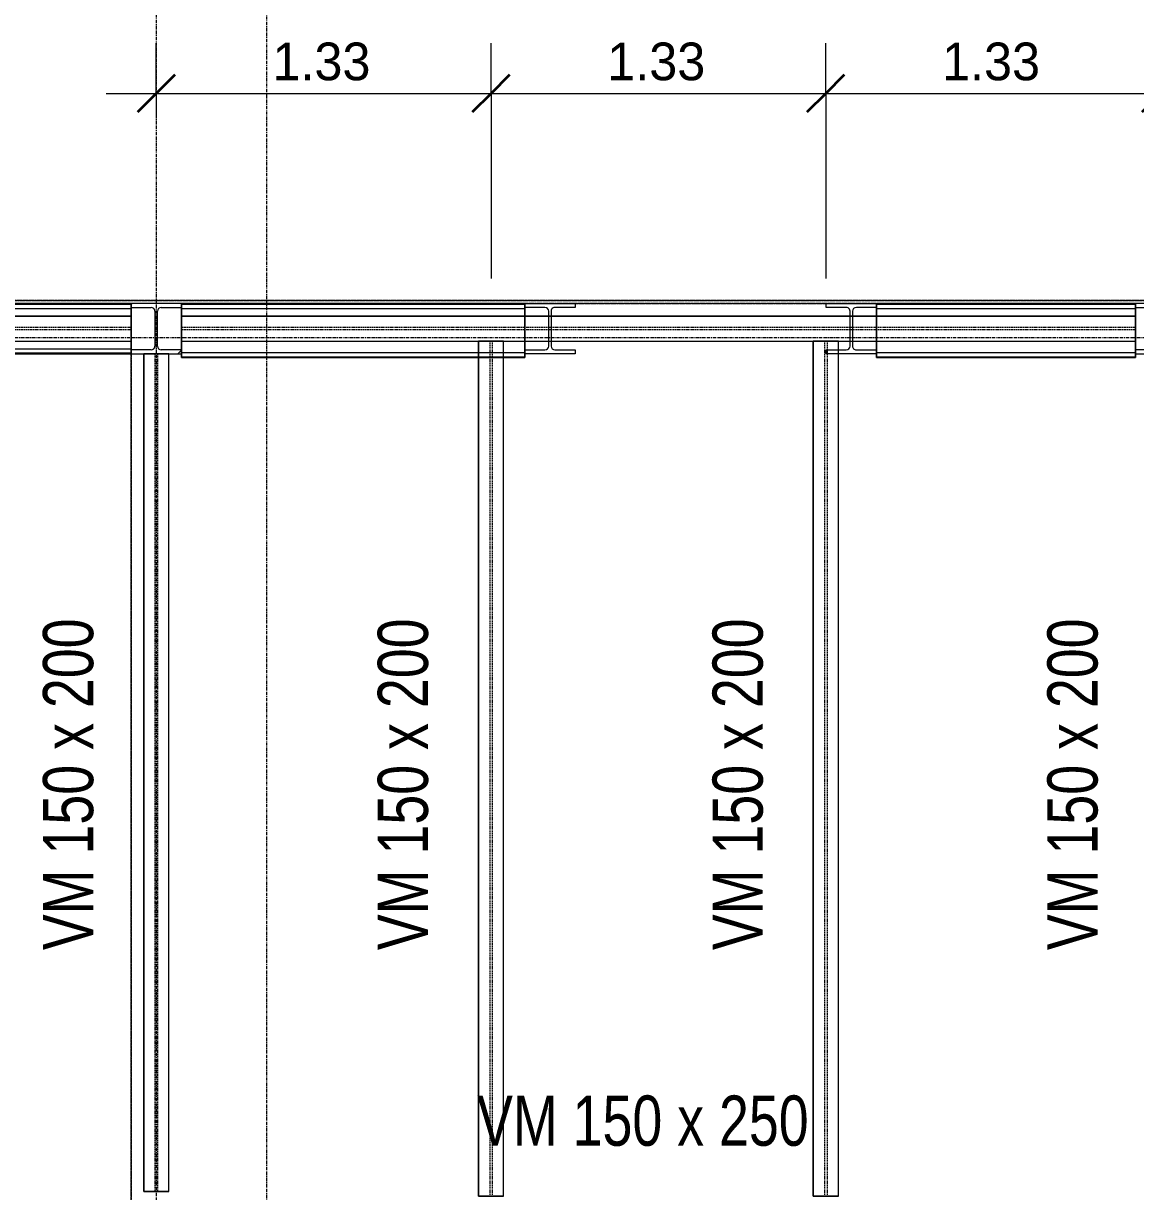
# Model space of a CAD drawing. Header units: centimetres. Extents: x -14155 to 6577, y -1225 to 8033.
# Drawn here: x 4342.3 to 4785.2, y 6460.4 to 6925.4 of the extents above; entities that cross this region are included whole.
import ezdxf

# ---------------------------------------------------------------- set-up
doc = ezdxf.new("R2010")
doc.units = ezdxf.units.CM
for name, pattern in [('_Overhead', [0.47625, 0.3175, -0.15875]), ('Grid Line', [2.2225, 1.27, -0.3175, 0.3175, -0.3175]), ('Hidden', [0.714375, 0.47625, -0.238125])]:
    doc.linetypes.add(name, pattern=pattern)
for name, color, linetype, lineweight in [('A-ANNO-DIMS', 7, 'Continuous', 9), ('A-ANNO-DIMS-100', 7, 'Continuous', 9), ('A-FLOR', 7, 'Continuous', 9), ('S-BEAM', 7, 'Continuous', 9), ('S-BEAM-IDEN', 7, 'Continuous', 18), ('S-COLS', 7, 'Continuous', 9), ('S-GRID', 7, 'Continuous', 9)]:
    doc.layers.add(name, color=color, linetype=linetype, lineweight=lineweight)
doc.styles.add('Century Gothic_2', font='GOTHIC.TTF', dxfattribs={"width": 0.8, "height": 20})
doc.styles.add('Century Gothic_3', font='GOTHIC.TTF', dxfattribs={"height": 15})
doc.dimstyles.new('FCA_N_Cotas_E100_3', dxfattribs={"dimscale": 30.48, "dimtxt": 15.662524, "dimasz": 0.492126, "dimexe": 0.656168, "dimexo": 0.656168, "dimgap": 0.032808, "dimtad": 1, "dimlfac": 0.01, "dimrnd": 0.01, "dimzin": 0, "dimdsep": 46, "dimtxsty": 'Century Gothic_3', "dimblk1": 'OBLIQUE', "dimblk2": 'OBLIQUE', "dimsah": 1, "dimcen": 0.09, "dimdle": 0.656168, "dimadec": 3, "dimazin": 2, "dimtfac": 1, "dimtdec": 4, "dimtix": 1, "dimtmove": 0, "dimatfit": 3, "dimfxl": 1, "dimtvp": 1, "dimtolj": 1, "dimtzin": 0, "dimarcsym": 2})

# ---------------------------------------------------------------- blocks, each defined once
blk = doc.blocks.new('UC-Perfil universal-Pilar - 200 x 200-V66-N01 - Planta - Detalle planta 01')
at = {"layer": 'S-COLS'}
h = blk.add_hatch(dxfattribs=at)
h.set_pattern_fill('FP_33', color=256, style=0, pattern_type=2)
h.set_pattern_definition([(45, (9815.3, -6803.936), (-25.14472, 25.14472), []), (45, (9815.3, -6765.836), (-25.14472, 25.14472), [])])
h.paths.add_polyline_path([(-10, -10), (10, -10), (10, -8.46), (2.01, -8.46), (0.94, -8.01), (0.49, -6.94), (0.49, 6.94), (0.94, 8.01), (2.01, 8.46), (10, 8.46), (10, 10), (-10, 10), (-10, 8.46), (-2.02, 8.46), (-0.94, 8.01), (-0.5, 6.94), (-0.5, -6.94), (-0.94, -8.01), (-2.02, -8.46), (-10, -8.46)])
at = {"layer": 'S-COLS', "lineweight": 18}
for p, q in [((10, 10), (-10, 10)), ((-10, 10), (-10, 8.46)), ((10, 8.46), (10, 10)), ((-10, 8.46), (-2.02, 8.46)), ((-0.5, 6.94), (-0.5, -6.94)), ((0.49, -6.94), (0.49, 6.94)), ((2.01, 8.46), (10, 8.46)), ((-2.02, -8.46), (-10, -8.46)), ((-10, -8.46), (-10, -10)), ((10, -8.46), (2.01, -8.46)), ((10, -10), (10, -8.46)), ((-10, -10), (10, -10))]:
    blk.add_line(p, q, dxfattribs=at)
for centre, start, end in [((-2.02, 6.94), 0, 90), ((2.01, 6.94), 90, 180), ((-2.02, -6.94), 270, 0), ((2.01, -6.94), 180, 270)]:
    blk.add_arc(centre, 1.52, start, end, dxfattribs=at)
blk = doc.blocks.new('UC-Perfil universal-Pilar - 200 x 200-V67-N01 - Planta - Detalle planta 01')
at = {"layer": 'S-COLS'}
h = blk.add_hatch(dxfattribs=at)
h.set_pattern_fill('FP_34', color=256, style=0, pattern_type=2)
h.set_pattern_definition([(45, (9415.334, -6803.936), (-25.14472, 25.14472), []), (45, (9415.334, -6765.836), (-25.14472, 25.14472), [])])
h.paths.add_polyline_path([(-10, -10), (10, -10), (10, -8.46), (2.01, -8.46), (0.94, -8.01), (0.49, -6.94), (0.49, 6.94), (0.94, 8.01), (2.01, 8.46), (10, 8.46), (10, 10), (-10, 10), (-10, 8.46), (-2.02, 8.46), (-0.94, 8.01), (-0.5, 6.94), (-0.5, -6.94), (-0.94, -8.01), (-2.02, -8.46), (-10, -8.46)])
at = {"layer": 'S-COLS', "lineweight": 18}
for p, q in [((10, 10), (-10, 10)), ((-10, 10), (-10, 8.46)), ((10, 8.46), (10, 10)), ((-10, 8.46), (-2.02, 8.46)), ((-0.5, 6.94), (-0.5, -6.94)), ((0.49, -6.94), (0.49, 6.94)), ((2.01, 8.46), (10, 8.46)), ((-2.02, -8.46), (-10, -8.46)), ((-10, -8.46), (-10, -10)), ((10, -8.46), (2.01, -8.46)), ((10, -10), (10, -8.46)), ((-10, -10), (10, -10))]:
    blk.add_line(p, q, dxfattribs=at)
for centre, start, end in [((-2.02, 6.94), 0, 90), ((2.01, 6.94), 90, 180), ((-2.02, -6.94), 270, 0), ((2.01, -6.94), 180, 270)]:
    blk.add_arc(centre, 1.52, start, end, dxfattribs=at)
blk = doc.blocks.new('M_W Shapes - 150 x 200-V74-N01 - Planta - Detalle planta 01')
at = {"layer": 'S-BEAM', "color": 253, "true_color": 0xaaaaaa}
for p, q in [((253.47, 5), (-253.47, 5)), ((-253.47, 5), (253.47, 5)), ((-253.47, 5), (253.47, 5)), ((-253.47, 5), (253.47, 5)), ((253.47, 5), (253.47, 2.48)), ((253.47, 2.48), (253.47, 5)), ((253.47, 5), (253.47, -5)), ((253.47, 0.57), (253.47, 5)), ((253.47, 2.48), (253.47, 1.97)), ((253.47, 2.48), (253.47, 1.97)), ((253.47, 1.97), (253.47, 0.57)), ((253.47, 1.97), (253.47, 1.49)), ((253.47, 1.49), (253.47, 1.08)), ((253.47, 1.08), (253.47, 0.57)), ((253.47, 0.57), (253.47, 0.5)), ((253.47, 0.57), (253.47, 0.5)), ((253.47, -0.5), (253.47, 0.5)), ((253.47, -0.5), (253.47, -0.57)), ((253.47, -0.5), (253.47, -0.57)), ((253.47, -0.57), (253.47, -2.48)), ((253.47, -0.57), (253.47, -1.08)), ((253.47, -5), (253.47, -0.57)), ((253.47, -1.08), (253.47, -2.48)), ((253.47, -5), (253.47, -2.48)), ((253.47, -2.48), (253.47, -5)), ((-253.47, -5), (253.47, -5)), ((-253.47, -5), (253.47, -5)), ((-253.47, -5), (253.47, -5)), ((-253.47, -5), (253.47, -5))]:
    blk.add_line(p, q, dxfattribs=at)
at = {"layer": 'S-BEAM', "color": 253, "linetype": 'Hidden', "true_color": 0xaaaaaa}
for p, q in [((253.47, 0.5), (-253.47, 0.5)), ((253.47, -0.5), (-253.47, -0.5))]:
    blk.add_line(p, q, dxfattribs=at)
blk = doc.blocks.new('M_W Shapes - 150 x 250-V75-N01 - Planta - Detalle planta 01')
at = {"layer": 'S-BEAM', "color": 253, "true_color": 0xaaaaaa}
for p, q in [((-189.98, 5), (-189.98, 0.57)), ((-189.98, -5), (-189.98, 5)), ((-189.98, 5), (-189.98, 2.48)), ((-189.98, 2.48), (-189.98, 5)), ((189.98, 5), (-189.98, 5)), ((-189.98, 5), (189.98, 5)), ((-189.98, 5), (189.98, 5)), ((-189.98, 5), (189.98, 5)), ((189.98, 5), (189.98, 2.48)), ((189.98, 2.48), (189.98, 5)), ((189.98, 5), (189.98, -5)), ((189.98, 0.57), (189.98, 5)), ((-189.98, 0.57), (-189.98, 2.48)), ((-189.98, 1.49), (-189.98, 2.48)), ((-189.98, 0.5), (-189.98, 1.49)), ((-189.98, 0.5), (-189.98, 0.57)), ((-189.98, 0.5), (-189.98, -0.5)), ((189.98, 2.48), (189.98, 1.97)), ((189.98, 2.48), (189.98, 0.5)), ((189.98, 1.97), (189.98, 0.5)), ((189.98, -0.5), (189.98, 0.5)), ((-189.98, -2.48), (-189.98, -0.5)), ((-189.98, -2.48), (-189.98, -0.5)), ((-189.98, -0.57), (-189.98, -5)), ((-189.98, -5), (-189.98, -2.48)), ((-189.98, -2.48), (-189.98, -5)), ((189.98, -0.5), (189.98, -0.57)), ((189.98, -0.5), (189.98, -0.77)), ((189.98, -0.57), (189.98, -0.77)), ((189.98, -5), (189.98, -0.57)), ((189.98, -0.77), (189.98, -2.48)), ((189.98, -0.77), (189.98, -1.08)), ((189.98, -1.08), (189.98, -2.48)), ((189.98, -5), (189.98, -2.48)), ((189.98, -2.48), (189.98, -5)), ((-189.98, -5), (189.98, -5)), ((-189.98, -5), (-71.66, -5)), ((-189.98, -5), (-71.66, -5)), ((-189.98, -5), (-71.66, -5)), ((-71.66, -5), (-61.66, -5)), ((-71.66, -5), (-67.16, -5)), ((-71.66, -5), (-67.16, -5)), ((-67.16, -5), (-66.16, -5)), ((-67.16, -5), (-66.16, -5)), ((-66.16, -5), (-61.66, -5)), ((-66.16, -5), (-61.66, -5)), ((-61.66, -5), (61.66, -5)), ((-61.66, -5), (61.66, -5)), ((-61.66, -5), (61.66, -5)), ((61.66, -5), (71.66, -5)), ((61.66, -5), (66.16, -5)), ((61.66, -5), (66.16, -5)), ((66.16, -5), (67.16, -5)), ((66.16, -5), (67.16, -5)), ((67.16, -5), (71.66, -5)), ((67.16, -5), (71.66, -5)), ((71.66, -5), (189.98, -5)), ((71.66, -5), (189.98, -5)), ((71.66, -5), (189.98, -5))]:
    blk.add_line(p, q, dxfattribs=at)
at = {"layer": 'S-BEAM', "color": 253, "linetype": 'Hidden', "true_color": 0xaaaaaa}
for p, q in [((189.98, 0.5), (-189.98, 0.5)), ((189.98, -0.5), (-189.98, -0.5))]:
    blk.add_line(p, q, dxfattribs=at)
blk = doc.blocks.new('M_W Shapes - 150 x 200-V80-N01 - Planta - Detalle planta 01')
at = {"layer": 'S-BEAM', "color": 253, "true_color": 0xaaaaaa}
for p, q in [((-168.31, 5), (-168.31, 0.57)), ((-168.31, -5), (-168.31, 5)), ((-168.31, 5), (-168.31, 2.48)), ((-168.31, 2.48), (-168.31, 5)), ((165.16, 5), (-168.31, 5)), ((-168.31, 5), (165.16, 5)), ((-168.31, 5), (165.16, 5)), ((-168.31, 5), (165.16, 5)), ((165.16, 5), (165.16, 2.48)), ((165.16, 2.48), (165.16, 5)), ((165.16, 0.57), (165.16, 5)), ((-168.31, 0.57), (-168.31, 2.48)), ((-168.31, 1.97), (-168.31, 2.48)), ((-168.31, 1.49), (-168.31, 1.97)), ((-168.31, 0.5), (-168.31, 1.49)), ((-168.31, 0.5), (-168.31, 0.57)), ((-168.31, 0.5), (-168.31, -0.5)), ((165.16, 2.48), (165.16, 0.57)), ((165.16, 2.48), (165.16, 0.57)), ((165.16, 0.57), (165.16, 0.5)), ((165.16, 0.57), (165.16, 0.5)), ((165.16, -0.5), (165.16, 0.5)), ((-168.31, -2.48), (-168.31, -0.5)), ((-168.31, -1.49), (-168.31, -0.5)), ((-168.31, -0.57), (-168.31, -5)), ((-168.31, -2.48), (-168.31, -1.49)), ((-168.31, -5), (-168.31, -2.48)), ((-168.31, -2.48), (-168.31, -5)), ((165.16, -0.5), (165.16, -0.57)), ((165.16, -0.5), (165.16, -0.57)), ((165.16, -0.57), (165.16, -2.48)), ((165.16, -0.57), (165.16, -2.48)), ((165.16, -5), (165.16, -0.57)), ((165.16, -5), (165.16, -2.48)), ((165.16, -2.48), (165.16, -5)), ((-168.31, -5), (165.16, -5)), ((-168.31, -5), (165.16, -5)), ((-168.31, -5), (165.16, -5)), ((-168.31, -5), (165.16, -5))]:
    blk.add_line(p, q, dxfattribs=at)
at = {"layer": 'S-BEAM', "color": 253, "linetype": 'Hidden', "true_color": 0xaaaaaa}
for p, q in [((165.16, 0.5), (-168.31, 0.5)), ((165.16, -0.5), (-168.31, -0.5))]:
    blk.add_line(p, q, dxfattribs=at)
blk = doc.blocks.new('M_W Shapes - 150 x 200-1742696-N01 - Planta - Detalle planta 01')
at = {"layer": 'S-BEAM', "color": 253, "true_color": 0xaaaaaa}
for p, q in [((-170.16, 5), (-170.16, 0.79)), ((-170.16, -5), (-170.16, 5)), ((-170.16, 5), (-170.16, 2.48)), ((-170.16, 2.48), (-170.16, 5)), ((170.16, 5), (-170.16, 5)), ((-170.16, 5), (170.16, 5)), ((-170.16, 5), (170.16, 5)), ((-170.16, 5), (170.16, 5)), ((170.16, 5), (170.16, 2.48)), ((170.16, 2.48), (170.16, 5)), ((170.16, 5), (170.16, -5)), ((170.16, 0.5), (170.16, 5)), ((-170.16, 0.5), (-170.16, 2.48)), ((-170.16, 0.5), (-170.16, 2.48)), ((-170.16, 0.69), (-170.16, 0.5)), ((-170.16, 0.5), (-170.16, -0.5)), ((170.16, 2.48), (170.16, 0.5)), ((170.16, 2.48), (170.16, 0.5)), ((170.16, -0.5), (170.16, 0.5)), ((-170.16, -0.5), (-170.16, -0.69)), ((-170.16, -2.48), (-170.16, -0.5)), ((-170.16, -2.48), (-170.16, -0.5)), ((-170.16, -0.79), (-170.16, -1.69)), ((-170.16, -1.78), (-170.16, -5)), ((-170.16, -5), (-170.16, -2.48)), ((-170.16, -2.48), (-170.16, -5)), ((170.16, -0.5), (170.16, -2.48)), ((170.16, -0.5), (170.16, -2.48)), ((170.16, -5), (170.16, -0.5)), ((170.16, -5), (170.16, -2.48)), ((170.16, -2.48), (170.16, -5)), ((-170.16, -5), (170.16, -5)), ((-170.16, -5), (170.16, -5)), ((-170.16, -5), (170.16, -5)), ((-170.16, -5), (170.16, -5))]:
    blk.add_line(p, q, dxfattribs=at)
at = {"layer": 'S-BEAM', "color": 253, "linetype": 'Hidden', "true_color": 0xaaaaaa}
for p, q in [((170.16, 0.5), (-170.16, 0.5)), ((170.16, -0.5), (-170.16, -0.5))]:
    blk.add_line(p, q, dxfattribs=at)
blk = doc.blocks.new('M_W Shapes - 150 x 200-V82-N01 - Planta - Detalle planta 01')
at = {"layer": 'S-BEAM', "color": 253, "true_color": 0xaaaaaa}
for p, q in [((-170.16, 5), (-170.16, 0.79)), ((-170.16, -5), (-170.16, 5)), ((-170.16, 5), (-170.16, 2.48)), ((-170.16, 2.48), (-170.16, 5)), ((170.16, 5), (-170.16, 5)), ((-170.16, 5), (170.16, 5)), ((-170.16, 5), (170.16, 5)), ((-170.16, 5), (170.16, 5)), ((170.16, 5), (170.16, 2.48)), ((170.16, 2.48), (170.16, 5)), ((170.16, 5), (170.16, -5)), ((170.16, 0.5), (170.16, 5)), ((-170.16, 0.5), (-170.16, 2.48)), ((-170.16, 0.5), (-170.16, 2.48)), ((-170.16, 0.69), (-170.16, 0.5)), ((-170.16, 0.5), (-170.16, -0.5)), ((170.16, 2.48), (170.16, 0.5)), ((170.16, 2.48), (170.16, 0.5)), ((170.16, -0.5), (170.16, 0.5)), ((-170.16, -0.5), (-170.16, -0.69)), ((-170.16, -2.48), (-170.16, -0.5)), ((-170.16, -2.48), (-170.16, -0.5)), ((-170.16, -0.79), (-170.16, -5)), ((-170.16, -5), (-170.16, -2.48)), ((-170.16, -2.48), (-170.16, -5)), ((170.16, -0.5), (170.16, -2.48)), ((170.16, -0.5), (170.16, -2.48)), ((170.16, -5), (170.16, -0.5)), ((170.16, -5), (170.16, -2.48)), ((170.16, -2.48), (170.16, -5)), ((-170.16, -5), (170.16, -5)), ((-170.16, -5), (170.16, -5)), ((-170.16, -5), (170.16, -5)), ((-170.16, -5), (170.16, -5))]:
    blk.add_line(p, q, dxfattribs=at)
at = {"layer": 'S-BEAM', "color": 253, "linetype": 'Hidden', "true_color": 0xaaaaaa}
for p, q in [((170.16, 0.5), (-170.16, 0.5)), ((170.16, -0.5), (-170.16, -0.5))]:
    blk.add_line(p, q, dxfattribs=at)
blk = doc.blocks.new('UC-Perfil universal-Pilar - 200 x 200-1745609-N01 - Planta - Detalle planta 01')
at = {"layer": 'S-COLS'}
for p, q in [((-10, 9.7), (-10, 10)), ((-10, 10), (10, 10)), ((-10, 8.46), (-10, 10)), ((-10, 8.46), (-10, 9.7)), ((10, 10), (10, 8.46)), ((-2.02, 8.46), (-10, 8.46)), ((-0.5, 5), (-0.5, 6.94)), ((-0.5, 0.77), (-0.5, 5)), ((0.49, 6.94), (0.49, 5)), ((0.49, 5), (0.49, 0.77)), ((10, 8.46), (2.01, 8.46)), ((-0.5, 0.57), (-0.5, 0.69)), ((-0.5, -0.5), (-0.5, 0.5)), ((0.49, 0.69), (0.49, 0.57)), ((0.49, 0.5), (0.49, -0.5)), ((-0.5, -5), (-0.5, -0.64)), ((0.49, -0.64), (0.49, -5)), ((-10, -9.54), (-10, -8.46)), ((-10, -8.46), (-2.02, -8.46)), ((-10, -10), (-10, -8.46)), ((-0.5, -6.94), (-0.5, -5)), ((0.49, -5), (0.49, -6.94)), ((2.01, -8.46), (10, -8.46)), ((10, -8.46), (10, -10)), ((-10, -10), (-10, -9.54)), ((10, -10), (-10, -10))]:
    blk.add_line(p, q, dxfattribs=at)
for centre, start, end in [((-2.02, 6.94), 0, 90), ((2.01, 6.94), 150, 180), ((2.01, 6.94), 120, 150), ((2.01, 6.94), 90, 120), ((-2.02, -6.94), 270, 0), ((2.01, -6.94), 180, 270)]:
    blk.add_arc(centre, 1.52, start, end, dxfattribs=at)
blk = doc.blocks.new('UC-Perfil universal-Pilar - 200 x 200-1745595-N01 - Planta - Detalle planta 01')
at = {"layer": 'S-COLS'}
for p, q in [((-10, 9.54), (-10, 10)), ((-10, 10), (5.13, 10)), ((-10, 8.46), (-10, 10)), ((-10, 8.46), (-10, 9.54)), ((5.13, 10), (8, 10)), ((8, 10), (8.35, 10)), ((8.36, 10), (8.7, 10)), ((8.71, 10), (9.2, 10)), ((9.2, 10), (9.34, 10)), ((9.34, 10), (9.49, 10)), ((9.49, 10), (9.63, 10)), ((9.63, 10), (10, 10)), ((10, 10), (10, 8.46)), ((-2.02, 8.46), (-10, 8.46)), ((-0.5, 5), (-0.5, 6.94)), ((-0.5, 1.08), (-0.5, 5)), ((0.49, 6.94), (0.49, 5)), ((0.49, 5), (0.49, 1.08)), ((5.13, 8.46), (2.01, 8.46)), ((8, 8.46), (5.13, 8.46)), ((8.35, 8.46), (8, 8.46)), ((8.7, 8.46), (8.36, 8.46)), ((9.2, 8.46), (8.71, 8.46)), ((9.34, 8.46), (9.2, 8.46)), ((9.49, 8.46), (9.34, 8.46)), ((9.63, 8.46), (9.49, 8.46)), ((10, 8.46), (9.63, 8.46)), ((-0.5, 0.77), (-0.5, 0.99)), ((-0.5, 0.57), (-0.5, 0.71)), ((-0.5, -0.52), (-0.5, 0.5)), ((0.49, 0.99), (0.49, 0.77)), ((0.49, 0.71), (0.49, 0.57)), ((0.49, 0.5), (0.49, -0.52)), ((-0.5, -0.77), (-0.5, -0.63)), ((-0.5, -5), (-0.5, -0.86)), ((0.49, -0.63), (0.49, -0.77)), ((0.49, -0.86), (0.49, -5)), ((-10, -9.7), (-10, -8.46)), ((-10, -8.46), (-2.02, -8.46)), ((-10, -10), (-10, -8.46)), ((-0.5, -6.94), (-0.5, -5)), ((0.49, -5), (0.49, -6.94)), ((2.01, -8.46), (10, -8.46)), ((10, -8.46), (10, -10)), ((-10, -10), (-10, -9.7)), ((10, -10), (-10, -10))]:
    blk.add_line(p, q, dxfattribs=at)
for centre, start, end in [((-2.02, 6.94), 360, 90), ((2.01, 6.94), 90, 180), ((-2.02, -6.94), 270, 360), ((2.01, -6.94), 180, 210), ((2.01, -6.94), 210, 270)]:
    blk.add_arc(centre, 1.52, start, end, dxfattribs=at)
blk = doc.blocks.new('Costanera Perfil Z - Parametrizado - h_20cm-1746460-N01 - Planta - Detalle planta 01')
at = {"layer": 'S-BEAM', "color": 253, "true_color": 0xaaaaaa}
for p, q in [((-10, 253.47), (-10, -253.47)), ((-10, 253.47), (-10, -253.47)), ((-9.7, 253.47), (-9.7, -253.47)), ((-9.7, 253.47), (-9.7, -253.47)), ((-8.05, 253.47), (-8.05, -253.47)), ((-8.05, 253.47), (-8.05, -253.47)), ((8.05, 253.47), (8.05, -253.47)), ((8.05, 253.47), (8.05, -253.47)), ((9.7, 253.47), (9.7, -253.47)), ((9.7, 253.47), (9.7, -253.47)), ((10, -253.47), (10, 253.47)), ((10, 253.47), (10, -253.47)), ((-8.46, -253.47), (-10, -253.47)), ((-10, -253.47), (-9.7, -253.47)), ((-9.7, -253.47), (-8.46, -253.47)), ((-8.46, -253.47), (-9.7, -253.47)), ((-9.7, -253.47), (-8.46, -253.47)), ((-5, -253.47), (-8.46, -253.47)), ((-8.46, -253.47), (-8.05, -253.47)), ((-8.05, -253.47), (-8.46, -253.47)), ((-8.46, -253.47), (-5, -253.47)), ((-0.57, -253.47), (-5, -253.47)), ((-5, -253.47), (-0.57, -253.47)), ((0.5, -253.47), (-0.5, -253.47)), ((-0.5, -253.47), (0.5, -253.47)), ((5, -253.47), (0.56, -253.47)), ((0.56, -253.47), (5, -253.47)), ((8.05, -253.47), (5, -253.47)), ((5, -253.47), (8.05, -253.47)), ((8.46, -253.47), (8.05, -253.47)), ((8.05, -253.47), (8.46, -253.47)), ((8.46, -253.47), (8.05, -253.47)), ((8.05, -253.47), (8.46, -253.47)), ((8.46, -253.47), (9.7, -253.47)), ((9.7, -253.47), (8.46, -253.47)), ((8.46, -253.47), (9.7, -253.47)), ((9.7, -253.47), (10, -253.47))]:
    blk.add_line(p, q, dxfattribs=at)
blk = doc.blocks.new('Costanera Perfil Z - Parametrizado - h_20cm-V88-N01 - Planta - Detalle planta 01')
at = {"layer": 'S-BEAM', "color": 253, "true_color": 0xaaaaaa}
for p, q in [((-10, 253.47), (-10, -253.47)), ((-10, 253.47), (-10, -253.47)), ((-9.7, 253.47), (-9.7, -253.47)), ((-9.7, 253.47), (-9.7, -253.47)), ((-8.05, 253.47), (-8.05, -253.47)), ((-8.05, 253.47), (-8.05, -253.47)), ((8.05, 253.47), (8.05, -253.47)), ((8.05, 253.47), (8.05, -253.47)), ((9.7, 253.47), (9.7, -253.47)), ((9.7, 253.47), (9.7, -253.47)), ((10, -253.47), (10, 253.47)), ((10, 253.47), (10, -253.47)), ((-9.7, -253.47), (-10, -253.47)), ((-10, -253.47), (-9.7, -253.47)), ((-8.46, -253.47), (-9.7, -253.47)), ((-9.7, -253.47), (-8.46, -253.47)), ((-8.46, -253.47), (-9.7, -253.47)), ((-9.7, -253.47), (-8.46, -253.47)), ((-8.05, -253.47), (-8.46, -253.47)), ((-8.46, -253.47), (-8.05, -253.47)), ((-8.05, -253.47), (-8.46, -253.47)), ((-8.46, -253.47), (-8.05, -253.47)), ((-5, -253.47), (-8.05, -253.47)), ((-8.05, -253.47), (-5, -253.47)), ((-0.57, -253.47), (-5, -253.47)), ((-5, -253.47), (-0.57, -253.47)), ((0.5, -253.47), (-0.5, -253.47)), ((-0.5, -253.47), (0.5, -253.47)), ((5, -253.47), (0.57, -253.47)), ((0.57, -253.47), (5, -253.47)), ((8.05, -253.47), (5, -253.47)), ((5, -253.47), (8.05, -253.47)), ((8.46, -253.47), (8.05, -253.47)), ((8.05, -253.47), (8.46, -253.47)), ((8.46, -253.47), (8.05, -253.47)), ((8.05, -253.47), (8.46, -253.47)), ((9.7, -253.47), (8.46, -253.47)), ((8.46, -253.47), (9.7, -253.47)), ((9.7, -253.47), (8.46, -253.47)), ((8.46, -253.47), (9.7, -253.47)), ((10, -253.47), (9.7, -253.47)), ((9.7, -253.47), (10, -253.47))]:
    blk.add_line(p, q, dxfattribs=at)
blk = doc.blocks.new('Costanera Perfil Z - Parametrizado - h_22cm-1746218-N01 - Planta - Detalle planta 01')
at = {"layer": 'S-BEAM', "color": 253, "true_color": 0xaaaaaa}
for p, q in [((-10.45, 68.39), (-10.75, 68.39)), ((-10.75, 68.39), (-9.25, 68.39)), ((-10.75, 68.39), (-10.75, -49.93)), ((-10.75, 68.39), (-10.75, -49.93)), ((-9.25, 68.39), (-10.45, 68.39)), ((-10.45, 68.39), (-9.25, 68.39)), ((-10.45, 68.39), (-10.45, -49.93)), ((-10.45, 68.39), (-10.45, -49.93)), ((-9.25, 68.39), (-10.41, 68.39)), ((-7.71, 68.39), (-9.25, 68.39)), ((-9.25, 68.39), (-8.8, 68.39)), ((-8.8, 68.39), (-9.25, 68.39)), ((-9.25, 68.39), (-7.71, 68.39)), ((-8.8, 68.39), (-8.8, -49.93)), ((-8.8, 68.39), (-8.8, -49.93)), ((-4.25, 68.39), (-7.71, 68.39)), ((-7.71, 68.39), (-4.25, 68.39)), ((0.18, 68.39), (-4.25, 68.39)), ((-4.25, 68.39), (0.18, 68.39)), ((1.25, 68.39), (0.25, 68.39)), ((0.25, 68.39), (1.25, 68.39)), ((5.75, 68.39), (1.31, 68.39)), ((1.31, 68.39), (5.75, 68.39)), ((8.8, 68.39), (5.75, 68.39)), ((5.75, 68.39), (8.8, 68.39)), ((9.21, 68.39), (8.8, 68.39)), ((8.8, 68.39), (9.21, 68.39)), ((9.21, 68.39), (8.8, 68.39)), ((8.8, 68.39), (9.21, 68.39)), ((8.8, 68.39), (8.8, -68.39)), ((8.8, 68.39), (8.8, -68.39)), ((10.45, 68.39), (9.21, 68.39)), ((9.21, 68.39), (10.45, 68.39)), ((10.45, 68.39), (9.21, 68.39)), ((10.75, 68.39), (10.45, 68.39)), ((10.45, 68.39), (10.45, -68.39)), ((10.45, 68.39), (10.45, -68.39)), ((10.75, -68.39), (10.75, 68.39)), ((10.75, 68.39), (10.75, -68.39)), ((-10.75, -49.93), (-10.75, -52.8)), ((-10.75, -49.93), (-10.75, -52.8)), ((-10.45, -49.93), (-10.45, -52.8)), ((-10.45, -49.93), (-10.45, -52.8)), ((-8.8, -49.93), (-8.8, -52.8)), ((-8.8, -49.93), (-8.8, -52.8)), ((-10.75, -52.81), (-10.75, -53.15)), ((-10.75, -52.81), (-10.75, -53.15)), ((-10.75, -53.16), (-10.75, -53.5)), ((-10.75, -53.16), (-10.75, -53.5)), ((-10.75, -53.51), (-10.75, -54)), ((-10.75, -53.51), (-10.75, -54)), ((-10.75, -54), (-10.75, -54.14)), ((-10.75, -54), (-10.75, -54.14)), ((-10.75, -54.15), (-10.75, -54.29)), ((-10.75, -54.15), (-10.75, -54.29)), ((-10.75, -54.29), (-10.75, -54.43)), ((-10.75, -54.29), (-10.75, -54.43)), ((-10.75, -54.43), (-10.75, -55.43)), ((-10.75, -54.43), (-10.75, -55.43)), ((-10.75, -55.43), (-10.75, -55.58)), ((-10.75, -55.43), (-10.75, -55.58)), ((-10.75, -55.58), (-10.75, -55.72)), ((-10.75, -55.58), (-10.75, -55.72)), ((-10.75, -55.73), (-10.75, -55.87)), ((-10.75, -55.73), (-10.75, -55.87)), ((-10.45, -52.81), (-10.45, -53.15)), ((-10.45, -52.81), (-10.45, -53.15)), ((-10.45, -53.16), (-10.45, -53.5)), ((-10.45, -53.16), (-10.45, -53.5)), ((-10.45, -53.51), (-10.45, -54)), ((-10.45, -53.51), (-10.45, -54)), ((-10.45, -54), (-10.45, -54.14)), ((-10.45, -54), (-10.45, -54.14)), ((-10.45, -54.15), (-10.45, -54.29)), ((-10.45, -54.15), (-10.45, -54.29)), ((-10.45, -54.29), (-10.45, -54.43)), ((-10.45, -54.29), (-10.45, -54.43)), ((-10.45, -54.43), (-10.45, -55.43)), ((-10.45, -54.43), (-10.45, -55.43)), ((-10.45, -55.43), (-10.45, -55.58)), ((-10.45, -55.43), (-10.45, -55.58)), ((-10.45, -55.58), (-10.45, -55.72)), ((-10.45, -55.58), (-10.45, -55.72)), ((-10.45, -55.73), (-10.45, -55.87)), ((-10.45, -55.73), (-10.45, -55.87)), ((-8.8, -52.8), (-8.8, -53.15)), ((-8.8, -52.8), (-8.8, -53.15)), ((-8.8, -53.16), (-8.8, -53.5)), ((-8.8, -53.16), (-8.8, -53.5)), ((-8.8, -53.51), (-8.8, -54)), ((-8.8, -53.51), (-8.8, -54)), ((-8.8, -54), (-8.8, -54.14)), ((-8.8, -54), (-8.8, -54.14)), ((-8.8, -54.14), (-8.8, -54.29)), ((-8.8, -54.14), (-8.8, -54.29)), ((-8.8, -54.29), (-8.8, -54.43)), ((-8.8, -54.29), (-8.8, -54.43)), ((-8.8, -54.43), (-8.8, -55.43)), ((-8.8, -54.43), (-8.8, -55.43)), ((-8.8, -55.43), (-8.8, -55.58)), ((-8.8, -55.43), (-8.8, -55.58)), ((-8.8, -55.58), (-8.8, -55.72)), ((-8.8, -55.58), (-8.8, -55.72)), ((-8.8, -55.73), (-8.8, -55.87)), ((-8.8, -55.73), (-8.8, -55.87)), ((-10.75, -55.87), (-10.75, -56.36)), ((-10.75, -55.87), (-10.75, -56.36)), ((-10.75, -56.36), (-10.75, -56.71)), ((-10.75, -56.36), (-10.75, -56.71)), ((-10.75, -56.72), (-10.75, -57.06)), ((-10.75, -56.72), (-10.75, -57.06)), ((-10.75, -57.07), (-10.75, -59.93)), ((-10.75, -57.07), (-10.75, -59.93)), ((-10.75, -59.93), (-10.75, -68.39)), ((-10.75, -59.93), (-10.75, -68.39)), ((-10.45, -55.87), (-10.45, -56.36)), ((-10.45, -55.87), (-10.45, -56.36)), ((-10.45, -56.36), (-10.45, -56.71)), ((-10.45, -56.36), (-10.45, -56.71)), ((-10.45, -56.72), (-10.45, -57.06)), ((-10.45, -56.72), (-10.45, -57.06)), ((-10.45, -57.07), (-10.45, -59.93)), ((-10.45, -57.07), (-10.45, -59.93)), ((-10.45, -59.93), (-10.45, -68.39)), ((-10.45, -59.93), (-10.45, -68.39)), ((-8.8, -55.87), (-8.8, -56.36)), ((-8.8, -55.87), (-8.8, -56.36)), ((-8.8, -56.36), (-8.8, -56.71)), ((-8.8, -56.36), (-8.8, -56.71)), ((-8.8, -56.72), (-8.8, -57.06)), ((-8.8, -56.72), (-8.8, -57.06)), ((-8.8, -57.07), (-8.8, -59.93)), ((-8.8, -57.07), (-8.8, -59.93)), ((-8.8, -59.93), (-8.8, -68.39)), ((-8.8, -59.93), (-8.8, -68.39)), ((-9.25, -68.39), (-10.75, -68.39)), ((-10.75, -68.39), (-10.45, -68.39)), ((-9.25, -68.39), (-10.45, -68.39)), ((-10.45, -68.39), (-9.25, -68.39)), ((-10.41, -68.39), (-9.25, -68.39)), ((-9.25, -68.39), (-8.8, -68.39)), ((-8.8, -68.39), (-9.25, -68.39)), ((-9.25, -68.39), (-7.71, -68.39)), ((-4.25, -68.39), (-7.71, -68.39)), ((-7.71, -68.39), (-4.25, -68.39)), ((-0.13, -68.39), (-4.25, -68.39)), ((-4.25, -68.39), (-0.13, -68.39)), ((0.11, -68.39), (-0.02, -68.39)), ((-0.02, -68.39), (0.11, -68.39)), ((1.25, -68.39), (0.25, -68.39)), ((0.25, -68.39), (1.25, -68.39)), ((1.44, -68.39), (1.31, -68.39)), ((1.31, -68.39), (1.44, -68.39)), ((1.71, -68.39), (1.51, -68.39)), ((1.51, -68.39), (1.71, -68.39)), ((5.75, -68.39), (1.83, -68.39)), ((1.83, -68.39), (5.75, -68.39)), ((8.8, -68.39), (5.75, -68.39)), ((5.75, -68.39), (8.8, -68.39)), ((9.21, -68.39), (8.8, -68.39)), ((8.8, -68.39), (9.21, -68.39)), ((9.21, -68.39), (8.8, -68.39)), ((8.8, -68.39), (9.21, -68.39)), ((9.21, -68.39), (10.45, -68.39)), ((10.45, -68.39), (9.21, -68.39)), ((9.21, -68.39), (10.45, -68.39)), ((10.45, -68.39), (10.75, -68.39))]:
    blk.add_line(p, q, dxfattribs=at)
blk = doc.blocks.new('Costanera Perfil Z - Parametrizado - h_22cm-V89-N01 - Planta - Detalle planta 01')
at = {"layer": 'S-BEAM', "color": 253, "true_color": 0xaaaaaa}
for p, q in [((-10.45, 68.39), (-10.75, 68.39)), ((-10.75, 68.39), (-10.45, 68.39)), ((-10.75, 68.39), (-10.75, -49.93)), ((-10.75, 68.39), (-10.75, -49.93)), ((-9.25, 68.39), (-10.45, 68.39)), ((-10.45, 68.39), (-9.25, 68.39)), ((-10.45, 68.39), (-10.45, -49.93)), ((-10.45, 68.39), (-10.45, -49.93)), ((-9.25, 68.39), (-10.41, 68.39)), ((-10.41, 68.39), (-9.25, 68.39)), ((-8.8, 68.39), (-9.25, 68.39)), ((-9.25, 68.39), (-8.8, 68.39)), ((-8.8, 68.39), (-9.25, 68.39)), ((-9.25, 68.39), (-8.8, 68.39)), ((-7.71, 68.39), (-8.8, 68.39)), ((-8.8, 68.39), (-7.71, 68.39)), ((-8.8, 68.39), (-8.8, -49.93)), ((-8.8, 68.39), (-8.8, -49.93)), ((-4.25, 68.39), (-7.71, 68.39)), ((-7.71, 68.39), (-4.25, 68.39)), ((0.18, 68.39), (-4.25, 68.39)), ((-4.25, 68.39), (0.18, 68.39)), ((1.25, 68.39), (0.25, 68.39)), ((0.25, 68.39), (1.25, 68.39)), ((5.75, 68.39), (1.31, 68.39)), ((1.31, 68.39), (5.75, 68.39)), ((8.8, 68.39), (5.75, 68.39)), ((5.75, 68.39), (8.8, 68.39)), ((9.21, 68.39), (8.8, 68.39)), ((8.8, 68.39), (9.21, 68.39)), ((9.21, 68.39), (8.8, 68.39)), ((8.8, 68.39), (9.21, 68.39)), ((8.8, 68.39), (8.8, -68.39)), ((8.8, 68.39), (8.8, -68.39)), ((10.45, 68.39), (9.21, 68.39)), ((9.21, 68.39), (10.45, 68.39)), ((10.45, 68.39), (9.21, 68.39)), ((9.21, 68.39), (10.45, 68.39)), ((10.75, 68.39), (10.45, 68.39)), ((10.45, 68.39), (10.75, 68.39)), ((10.45, 68.39), (10.45, -68.39)), ((10.45, 68.39), (10.45, -68.39)), ((10.75, -68.39), (10.75, 68.39)), ((10.75, 68.39), (10.75, -68.39)), ((-10.75, -49.93), (-10.75, -52.8)), ((-10.75, -49.93), (-10.75, -52.8)), ((-10.45, -49.93), (-10.45, -52.8)), ((-10.45, -49.93), (-10.45, -52.8)), ((-8.8, -49.93), (-8.8, -52.8)), ((-8.8, -49.93), (-8.8, -52.8)), ((-10.75, -52.81), (-10.75, -53.15)), ((-10.75, -52.81), (-10.75, -53.15)), ((-10.75, -53.16), (-10.75, -53.5)), ((-10.75, -53.16), (-10.75, -53.5)), ((-10.75, -53.51), (-10.75, -54)), ((-10.75, -53.51), (-10.75, -54)), ((-10.75, -54), (-10.75, -54.14)), ((-10.75, -54), (-10.75, -54.14)), ((-10.75, -54.15), (-10.75, -54.29)), ((-10.75, -54.15), (-10.75, -54.29)), ((-10.75, -54.29), (-10.75, -54.43)), ((-10.75, -54.29), (-10.75, -54.43)), ((-10.75, -54.43), (-10.75, -55.43)), ((-10.75, -54.43), (-10.75, -55.43)), ((-10.75, -55.43), (-10.75, -55.58)), ((-10.75, -55.43), (-10.75, -55.58)), ((-10.75, -55.58), (-10.75, -55.72)), ((-10.75, -55.58), (-10.75, -55.72)), ((-10.75, -55.73), (-10.75, -55.87)), ((-10.75, -55.73), (-10.75, -55.87)), ((-10.45, -52.81), (-10.45, -53.15)), ((-10.45, -52.81), (-10.45, -53.15)), ((-10.45, -53.16), (-10.45, -53.5)), ((-10.45, -53.16), (-10.45, -53.5)), ((-10.45, -53.51), (-10.45, -54)), ((-10.45, -53.51), (-10.45, -54)), ((-10.45, -54), (-10.45, -54.14)), ((-10.45, -54), (-10.45, -54.14)), ((-10.45, -54.15), (-10.45, -54.29)), ((-10.45, -54.15), (-10.45, -54.29)), ((-10.45, -54.29), (-10.45, -54.43)), ((-10.45, -54.29), (-10.45, -54.43)), ((-10.45, -54.43), (-10.45, -55.43)), ((-10.45, -54.43), (-10.45, -55.43)), ((-10.45, -55.43), (-10.45, -55.58)), ((-10.45, -55.43), (-10.45, -55.58)), ((-10.45, -55.58), (-10.45, -55.72)), ((-10.45, -55.58), (-10.45, -55.72)), ((-10.45, -55.73), (-10.45, -55.87)), ((-10.45, -55.73), (-10.45, -55.87)), ((-8.8, -52.8), (-8.8, -53.15)), ((-8.8, -52.8), (-8.8, -53.15)), ((-8.8, -53.16), (-8.8, -53.5)), ((-8.8, -53.16), (-8.8, -53.5)), ((-8.8, -53.51), (-8.8, -54)), ((-8.8, -53.51), (-8.8, -54)), ((-8.8, -54), (-8.8, -54.14)), ((-8.8, -54), (-8.8, -54.14)), ((-8.8, -54.14), (-8.8, -54.29)), ((-8.8, -54.14), (-8.8, -54.29)), ((-8.8, -54.29), (-8.8, -54.43)), ((-8.8, -54.29), (-8.8, -54.43)), ((-8.8, -54.43), (-8.8, -55.43)), ((-8.8, -54.43), (-8.8, -55.43)), ((-8.8, -55.43), (-8.8, -55.58)), ((-8.8, -55.43), (-8.8, -55.58)), ((-8.8, -55.58), (-8.8, -55.72)), ((-8.8, -55.58), (-8.8, -55.72)), ((-8.8, -55.73), (-8.8, -55.87)), ((-8.8, -55.73), (-8.8, -55.87)), ((-10.75, -55.87), (-10.75, -56.36)), ((-10.75, -55.87), (-10.75, -56.36)), ((-10.75, -56.36), (-10.75, -56.71)), ((-10.75, -56.36), (-10.75, -56.71)), ((-10.75, -56.72), (-10.75, -57.06)), ((-10.75, -56.72), (-10.75, -57.06)), ((-10.75, -57.07), (-10.75, -59.93)), ((-10.75, -57.07), (-10.75, -59.93)), ((-10.75, -59.93), (-10.75, -68.39)), ((-10.75, -59.93), (-10.75, -68.39)), ((-10.45, -55.87), (-10.45, -56.36)), ((-10.45, -55.87), (-10.45, -56.36)), ((-10.45, -56.36), (-10.45, -56.71)), ((-10.45, -56.36), (-10.45, -56.71)), ((-10.45, -56.72), (-10.45, -57.06)), ((-10.45, -56.72), (-10.45, -57.06)), ((-10.45, -57.07), (-10.45, -59.93)), ((-10.45, -57.07), (-10.45, -59.93)), ((-10.45, -59.93), (-10.45, -68.39)), ((-10.45, -59.93), (-10.45, -68.39)), ((-8.8, -55.87), (-8.8, -56.36)), ((-8.8, -55.87), (-8.8, -56.36)), ((-8.8, -56.36), (-8.8, -56.71)), ((-8.8, -56.36), (-8.8, -56.71)), ((-8.8, -56.72), (-8.8, -57.06)), ((-8.8, -56.72), (-8.8, -57.06)), ((-8.8, -57.07), (-8.8, -59.93)), ((-8.8, -57.07), (-8.8, -59.93)), ((-8.8, -59.93), (-8.8, -68.39)), ((-8.8, -59.93), (-8.8, -68.39)), ((-10.45, -68.39), (-10.75, -68.39)), ((-10.75, -68.39), (-10.45, -68.39)), ((-9.25, -68.39), (-10.45, -68.39)), ((-10.45, -68.39), (-9.25, -68.39)), ((-9.25, -68.39), (-10.41, -68.39)), ((-10.41, -68.39), (-9.25, -68.39)), ((-8.8, -68.39), (-9.25, -68.39)), ((-9.25, -68.39), (-8.8, -68.39)), ((-8.8, -68.39), (-9.25, -68.39)), ((-9.25, -68.39), (-8.8, -68.39)), ((-7.71, -68.39), (-8.8, -68.39)), ((-8.8, -68.39), (-7.71, -68.39)), ((-4.25, -68.39), (-7.71, -68.39)), ((-7.71, -68.39), (-4.25, -68.39)), ((-0.13, -68.39), (-4.25, -68.39)), ((-4.25, -68.39), (-0.13, -68.39)), ((0.11, -68.39), (-0.02, -68.39)), ((-0.02, -68.39), (0.11, -68.39)), ((1.25, -68.39), (0.25, -68.39)), ((0.25, -68.39), (1.25, -68.39)), ((1.44, -68.39), (1.31, -68.39)), ((1.31, -68.39), (1.44, -68.39)), ((1.71, -68.39), (1.51, -68.39)), ((1.51, -68.39), (1.71, -68.39)), ((5.75, -68.39), (1.83, -68.39)), ((1.83, -68.39), (5.75, -68.39)), ((8.8, -68.39), (5.75, -68.39)), ((5.75, -68.39), (8.8, -68.39)), ((9.21, -68.39), (8.8, -68.39)), ((8.8, -68.39), (9.21, -68.39)), ((9.21, -68.39), (8.8, -68.39)), ((8.8, -68.39), (9.21, -68.39)), ((10.45, -68.39), (9.21, -68.39)), ((9.21, -68.39), (10.45, -68.39)), ((10.45, -68.39), (9.21, -68.39)), ((9.21, -68.39), (10.45, -68.39)), ((10.75, -68.39), (10.45, -68.39)), ((10.45, -68.39), (10.75, -68.39))]:
    blk.add_line(p, q, dxfattribs=at)
blk = doc.blocks.new('Costanera Perfil Z - Parametrizado - h_22cm-1746308-N01 - Planta - Detalle planta 01')
at = {"layer": 'S-BEAM', "color": 253, "true_color": 0xaaaaaa}
for p, q in [((-10.45, 51.59), (-10.75, 51.59)), ((-10.75, 51.59), (-9.25, 51.59)), ((-10.75, 51.59), (-10.75, -51.59)), ((-10.75, 51.59), (-10.75, -51.59)), ((-9.25, 51.59), (-10.45, 51.59)), ((-10.45, 51.59), (-9.25, 51.59)), ((-10.45, 51.59), (-10.45, -51.59)), ((-10.45, 51.59), (-10.45, -51.59)), ((-9.25, 51.59), (-10.41, 51.59)), ((-7.71, 51.59), (-9.25, 51.59)), ((-9.25, 51.59), (-8.8, 51.59)), ((-8.8, 51.59), (-9.25, 51.59)), ((-8.8, 51.59), (-8.8, -51.59)), ((-8.8, 51.59), (-8.8, -51.59)), ((-4.25, 51.59), (-7.71, 51.59)), ((-7.71, 51.59), (-4.25, 51.59)), ((-0.74, 51.59), (-4.25, 51.59)), ((-4.25, 51.59), (-0.74, 51.59)), ((-0.33, 51.59), (-0.63, 51.59)), ((-0.63, 51.59), (-0.33, 51.59)), ((-0.02, 51.59), (-0.25, 51.59)), ((-0.25, 51.59), (-0.02, 51.59)), ((0.18, 51.59), (0.03, 51.59)), ((0.03, 51.59), (0.18, 51.59)), ((1.26, 51.59), (0.25, 51.59)), ((0.25, 51.59), (1.26, 51.59)), ((1.51, 51.59), (1.37, 51.59)), ((1.37, 51.59), (1.51, 51.59)), ((1.83, 51.59), (1.6, 51.59)), ((1.6, 51.59), (1.83, 51.59)), ((5.75, 51.59), (1.94, 51.59)), ((1.94, 51.59), (5.75, 51.59)), ((8.8, 51.59), (5.75, 51.59)), ((5.75, 51.59), (8.8, 51.59)), ((9.21, 51.59), (8.8, 51.59)), ((8.8, 51.59), (9.21, 51.59)), ((9.21, 51.59), (8.8, 51.59)), ((8.8, 51.59), (9.21, 51.59)), ((8.8, 51.59), (8.8, -51.59)), ((8.8, 51.59), (8.8, -51.59)), ((10.45, 51.59), (9.21, 51.59)), ((9.21, 51.59), (10.45, 51.59)), ((10.45, 51.59), (9.21, 51.59)), ((10.75, 51.59), (10.45, 51.59)), ((10.45, 51.59), (10.45, -51.59)), ((10.45, 51.59), (10.45, -51.59)), ((10.75, -51.59), (10.75, 51.59)), ((10.75, 51.59), (10.75, -51.59)), ((-9.25, -51.59), (-10.75, -51.59)), ((-10.75, -51.59), (-10.45, -51.59)), ((-9.25, -51.59), (-10.45, -51.59)), ((-10.45, -51.59), (-9.25, -51.59)), ((-10.41, -51.59), (-9.25, -51.59)), ((-7.71, -51.59), (-9.25, -51.59)), ((-9.25, -51.59), (-8.8, -51.59)), ((-8.8, -51.59), (-9.25, -51.59)), ((-9.25, -51.59), (-7.71, -51.59)), ((-4.25, -51.59), (-7.71, -51.59)), ((-7.71, -51.59), (-4.25, -51.59)), ((0.18, -51.59), (-4.25, -51.59)), ((-4.25, -51.59), (0.18, -51.59)), ((1.25, -51.59), (0.25, -51.59)), ((0.25, -51.59), (1.25, -51.59)), ((5.75, -51.59), (1.31, -51.59)), ((1.31, -51.59), (5.75, -51.59)), ((8.8, -51.59), (5.75, -51.59)), ((5.75, -51.59), (8.8, -51.59)), ((9.21, -51.59), (8.8, -51.59)), ((8.8, -51.59), (9.21, -51.59)), ((9.21, -51.59), (8.8, -51.59)), ((8.8, -51.59), (9.21, -51.59)), ((9.21, -51.59), (10.45, -51.59)), ((10.45, -51.59), (9.21, -51.59)), ((9.21, -51.59), (10.45, -51.59)), ((10.45, -51.59), (10.75, -51.59))]:
    blk.add_line(p, q, dxfattribs=at)
blk = doc.blocks.new('Costanera Perfil Z - Parametrizado - h_22cm-V90-N01 - Planta - Detalle planta 01')
at = {"layer": 'S-BEAM', "color": 253, "true_color": 0xaaaaaa}
for p, q in [((-10.45, 51.59), (-10.75, 51.59)), ((-10.75, 51.59), (-10.45, 51.59)), ((-10.75, 51.59), (-10.75, -51.59)), ((-10.75, 51.59), (-10.75, -51.59)), ((-9.25, 51.59), (-10.45, 51.59)), ((-10.45, 51.59), (-9.25, 51.59)), ((-10.45, 51.59), (-10.45, -51.59)), ((-10.45, 51.59), (-10.45, -51.59)), ((-9.25, 51.59), (-10.41, 51.59)), ((-10.41, 51.59), (-9.25, 51.59)), ((-8.8, 51.59), (-9.25, 51.59)), ((-9.25, 51.59), (-8.8, 51.59)), ((-8.8, 51.59), (-9.25, 51.59)), ((-9.25, 51.59), (-8.8, 51.59)), ((-7.71, 51.59), (-8.8, 51.59)), ((-8.8, 51.59), (-7.71, 51.59)), ((-8.8, 51.59), (-8.8, -51.59)), ((-8.8, 51.59), (-8.8, -51.59)), ((-4.25, 51.59), (-7.71, 51.59)), ((-7.71, 51.59), (-4.25, 51.59)), ((-0.74, 51.59), (-4.25, 51.59)), ((-4.25, 51.59), (-0.74, 51.59)), ((-0.33, 51.59), (-0.63, 51.59)), ((-0.63, 51.59), (-0.33, 51.59)), ((-0.02, 51.59), (-0.25, 51.59)), ((-0.25, 51.59), (-0.02, 51.59)), ((0.18, 51.59), (0.03, 51.59)), ((0.03, 51.59), (0.18, 51.59)), ((1.26, 51.59), (0.25, 51.59)), ((0.25, 51.59), (1.26, 51.59)), ((1.51, 51.59), (1.37, 51.59)), ((1.37, 51.59), (1.51, 51.59)), ((1.83, 51.59), (1.6, 51.59)), ((1.6, 51.59), (1.83, 51.59)), ((5.75, 51.59), (1.94, 51.59)), ((1.94, 51.59), (5.75, 51.59)), ((8.8, 51.59), (5.75, 51.59)), ((5.75, 51.59), (8.8, 51.59)), ((9.21, 51.59), (8.8, 51.59)), ((8.8, 51.59), (9.21, 51.59)), ((9.21, 51.59), (8.8, 51.59)), ((8.8, 51.59), (9.21, 51.59)), ((8.8, 51.59), (8.8, -51.59)), ((8.8, 51.59), (8.8, -51.59)), ((10.45, 51.59), (9.21, 51.59)), ((9.21, 51.59), (10.45, 51.59)), ((10.45, 51.59), (9.21, 51.59)), ((9.21, 51.59), (10.45, 51.59)), ((10.75, 51.59), (10.45, 51.59)), ((10.45, 51.59), (10.75, 51.59)), ((10.45, 51.59), (10.45, -51.59)), ((10.45, 51.59), (10.45, -51.59)), ((10.75, -51.59), (10.75, 51.59)), ((10.75, 51.59), (10.75, -51.59)), ((-10.45, -51.59), (-10.75, -51.59)), ((-10.75, -51.59), (-10.45, -51.59)), ((-9.25, -51.59), (-10.45, -51.59)), ((-10.45, -51.59), (-9.25, -51.59)), ((-9.25, -51.59), (-10.41, -51.59)), ((-10.41, -51.59), (-9.25, -51.59)), ((-8.8, -51.59), (-9.25, -51.59)), ((-9.25, -51.59), (-8.8, -51.59)), ((-8.8, -51.59), (-9.25, -51.59)), ((-9.25, -51.59), (-8.8, -51.59)), ((-7.71, -51.59), (-8.8, -51.59)), ((-8.8, -51.59), (-7.71, -51.59)), ((-4.25, -51.59), (-7.71, -51.59)), ((-7.71, -51.59), (-4.25, -51.59)), ((0.18, -51.59), (-4.25, -51.59)), ((-4.25, -51.59), (0.18, -51.59)), ((1.25, -51.59), (0.25, -51.59)), ((0.25, -51.59), (1.25, -51.59)), ((5.75, -51.59), (1.31, -51.59)), ((1.31, -51.59), (5.75, -51.59)), ((8.8, -51.59), (5.75, -51.59)), ((5.75, -51.59), (8.8, -51.59)), ((9.21, -51.59), (8.8, -51.59)), ((8.8, -51.59), (9.21, -51.59)), ((9.21, -51.59), (8.8, -51.59)), ((8.8, -51.59), (9.21, -51.59)), ((10.45, -51.59), (9.21, -51.59)), ((9.21, -51.59), (10.45, -51.59)), ((10.45, -51.59), (9.21, -51.59)), ((9.21, -51.59), (10.45, -51.59)), ((10.75, -51.59), (10.45, -51.59)), ((10.45, -51.59), (10.75, -51.59))]:
    blk.add_line(p, q, dxfattribs=at)
blk = doc.blocks.new('DIMBLOCK46-N01 - Planta - Detalle planta 01')
at = {"layer": 'A-ANNO-DIMS-100'}
for p, q in [((4395.19, 6897.56), (4395.19, 6917.56)), ((4528.51, 6897.56), (4528.51, 6917.56)), ((4375.19, 6897.56), (4528.51, 6897.56)), ((4395.19, 6897.56), (4395.19, 6888.17)), ((4528.51, 6897.56), (4528.51, 6823.93))]:
    blk.add_line(p, q, dxfattribs=at)
at = {"layer": 'A-ANNO-DIMS-100', "lineweight": 35}
for p, q in [((4395.19, 6897.56), (4402.69, 6905.06)), ((4528.51, 6897.56), (4536.01, 6905.06)), ((4395.19, 6897.56), (4387.69, 6890.06)), ((4528.51, 6897.56), (4521.01, 6890.06))]:
    blk.add_line(p, q, dxfattribs=at)
at = {"layer": 'A-ANNO-DIMS-100', "color": 0, "insert": (4441.46, 6917.79), "char_height": 15, "width": 48.9267, "attachment_point": 1, "line_spacing_factor": 0.984502, "style": 'Century Gothic_3'}
blk.add_mtext('1.33', dxfattribs=at)
blk = doc.blocks.new('_Oblique')
at = {"color": 0, "linetype": 'ByBlock', "lineweight": -2}
blk.add_line((-0.5, -0.5), (0.5, 0.5), dxfattribs=at)
blk = doc.blocks.new('DIMBLOCK47-N01 - Planta - Detalle planta 01')
at = {"layer": 'A-ANNO-DIMS-100'}
for p, q in [((4528.51, 6897.56), (4528.51, 6917.56)), ((4661.83, 6897.56), (4661.83, 6917.56)), ((4528.51, 6897.56), (4661.83, 6897.56)), ((4528.51, 6897.56), (4528.51, 6823.93)), ((4661.83, 6897.56), (4661.83, 6823.93))]:
    blk.add_line(p, q, dxfattribs=at)
at = {"layer": 'A-ANNO-DIMS-100', "lineweight": 35}
for p, q in [((4528.51, 6897.56), (4536.01, 6905.06)), ((4661.83, 6897.56), (4669.33, 6905.06)), ((4528.51, 6897.56), (4521.01, 6890.06)), ((4661.83, 6897.56), (4654.33, 6890.06))]:
    blk.add_line(p, q, dxfattribs=at)
at = {"layer": 'A-ANNO-DIMS-100', "color": 0, "insert": (4574.79, 6917.79), "char_height": 15, "width": 48.9267, "attachment_point": 1, "line_spacing_factor": 0.984502, "style": 'Century Gothic_3'}
blk.add_mtext('1.33', dxfattribs=at)
blk = doc.blocks.new('DIMBLOCK48-N01 - Planta - Detalle planta 01')
at = {"layer": 'A-ANNO-DIMS-100'}
for p, q in [((4661.83, 6897.56), (4661.83, 6917.56)), ((4795.15, 6897.56), (4795.15, 6917.56)), ((4661.83, 6897.56), (4815.15, 6897.56)), ((4661.83, 6897.56), (4661.83, 6823.93)), ((4795.15, 6897.56), (4795.15, 6823.93))]:
    blk.add_line(p, q, dxfattribs=at)
at = {"layer": 'A-ANNO-DIMS-100', "lineweight": 35}
for p, q in [((4661.83, 6897.56), (4669.33, 6905.06)), ((4795.15, 6897.56), (4802.65, 6905.06)), ((4661.83, 6897.56), (4654.33, 6890.06)), ((4795.15, 6897.56), (4787.65, 6890.06))]:
    blk.add_line(p, q, dxfattribs=at)
at = {"layer": 'A-ANNO-DIMS-100', "color": 0, "insert": (4708.11, 6917.79), "char_height": 15, "width": 48.9267, "attachment_point": 1, "line_spacing_factor": 0.984502, "style": 'Century Gothic_3'}
blk.add_mtext('1.33', dxfattribs=at)

msp = doc.modelspace()

# ---------------------------------------------------------------- linework, layer by layer
at = {"layer": 'A-FLOR', "color": 8, "linetype": '_Overhead', "true_color": 0x808080}
for p, q in [((3853.758, 6815.081), (5240.066, 6815.081)), ((5240.066, 6815.081), (3853.758, 6815.081)), ((4385.19, 6795.476), (4385.19, 6812.396)), ((4385.19, 6812.396), (4385.19, 6795.476)), ((4405.19, 6813.936), (4785.154, 6813.936)), ((4785.154, 6813.936), (4405.19, 6813.936)), ((4385.19, 6110.445), (4385.19, 6793.936)), ((4385.19, 6793.936), (4385.19, 6110.445))]:
    msp.add_line(p, q, dxfattribs=at)
at = {"layer": 'S-GRID', "color": 253, "linetype": 'Grid Line', "true_color": 0xaaaaaa}
for p, q in [((4395.19, 7142.338), (4395.19, 5851.069)), ((4439.094, 7081.542), (4439.094, 5914.569)), ((3483.312, 6800.445), (5641.21, 6800.445))]:
    msp.add_line(p, q, dxfattribs=at)

# ---------------------------------------------------------------- block references
at = {"layer": 'S-BEAM', "color": 253, "true_color": 0xaaaaaa}
for name, p, rotation in [('Costanera Perfil Z - Parametrizado - h_20cm-1746460-N01 - Planta - Detalle planta 01', (4131.722, 6803.94), 89.9999999999999), ('Costanera Perfil Z - Parametrizado - h_20cm-V88-N01 - Planta - Detalle planta 01', (4131.722, 6803.936), 89.9999999999999), ('Costanera Perfil Z - Parametrizado - h_22cm-1746218-N01 - Planta - Detalle planta 01', (4473.578, 6803.19), 90.0000000000001), ('Costanera Perfil Z - Parametrizado - h_22cm-V89-N01 - Planta - Detalle planta 01', (4473.578, 6803.19), 90.0000000000001), ('Costanera Perfil Z - Parametrizado - h_22cm-1746308-N01 - Planta - Detalle planta 01', (4733.56, 6803.19), 89.9999999999999), ('Costanera Perfil Z - Parametrizado - h_22cm-V90-N01 - Planta - Detalle planta 01', (4733.56, 6803.19), 89.9999999999999), ('M_W Shapes - 150 x 200-1742696-N01 - Planta - Detalle planta 01', (4528.511, 6628.767), 90), ('M_W Shapes - 150 x 200-V82-N01 - Planta - Detalle planta 01', (4661.833, 6628.767), 90), ('M_W Shapes - 150 x 200-V80-N01 - Planta - Detalle planta 01', (4395.19, 6628.767), 90)]:
    msp.add_blockref(name, p, dxfattribs=dict(at, rotation=rotation))
for name, p in [('M_W Shapes - 150 x 200-V74-N01 - Planta - Detalle planta 01', (4131.722, 6803.936)), ('M_W Shapes - 150 x 250-V75-N01 - Planta - Detalle planta 01', (4595.172, 6803.936))]:
    msp.add_blockref(name, p, dxfattribs=at)
at = {"layer": 'S-COLS'}
for name, p in [('UC-Perfil universal-Pilar - 200 x 200-V66-N01 - Planta - Detalle planta 01', (4395.19, 6803.936)), ('UC-Perfil universal-Pilar - 200 x 200-1745609-N01 - Planta - Detalle planta 01', (4551.966, 6803.936)), ('UC-Perfil universal-Pilar - 200 x 200-V67-N01 - Planta - Detalle planta 01', (4795.154, 6803.936))]:
    msp.add_blockref(name, p, dxfattribs=at)
at = {"layer": 'S-COLS', "rotation": 180}
msp.add_blockref('UC-Perfil universal-Pilar - 200 x 200-1745595-N01 - Planta - Detalle planta 01', (4671.966, 6803.936), dxfattribs=at)

# ---------------------------------------------------------------- texts
at = {"layer": 'S-BEAM-IDEN', "lineweight": 9, "char_height": 20, "width": 173.80585, "attachment_point": 1, "rotation": 90, "style": 'Century Gothic_2'}
for insert in [(4350.079, 6556.569), (4483.4, 6556.569), (4616.722, 6556.569), (4750.043, 6556.569)]:
    msp.add_mtext('VM 150 x 200', dxfattribs=dict(at, insert=insert))
at = {"layer": 'S-BEAM-IDEN', "lineweight": 9, "insert": (4522.974, 6498.709), "char_height": 20, "width": 173.80585, "attachment_point": 1, "style": 'Century Gothic_2'}
msp.add_mtext('VM 150 x 250', dxfattribs=at)

# ---------------------------------------------------------------- dimensions: what is measured, and where the dimension line sits
at = {"layer": 'A-ANNO-DIMS'}
for base, p1, p2, override, picture, middle in [((4528.511, 6897.563), (4395.19, 6908.17), (4528.511, 6803.932), {"dimpost": '<>', "dimfxl": 169.234044}, 'DIMBLOCK46-N01 - Planta - Detalle planta 01', (4461.851, 6906.441)), ((4661.833, 6897.563), (4528.511, 6803.932), (4661.833, 6803.932), {"dimpost": '<>', "dimfxl": 133.321455}, 'DIMBLOCK47-N01 - Planta - Detalle planta 01', (4595.172, 6906.441)), ((4795.154, 6897.563), (4661.833, 6803.932), (4795.154, 6803.932), {"dimpost": '<>', "dimfxl": 133.321455}, 'DIMBLOCK48-N01 - Planta - Detalle planta 01', (4728.494, 6906.441))]:
    dim = msp.add_linear_dim(base=base, p1=p1, p2=p2, dimstyle='FCA_N_Cotas_E100_3', override=override, dxfattribs=at)
    dim.commit()
    dim.dimension.update_dxf_attribs({"geometry": picture, "text_midpoint": middle})

doc.saveas('drawing.dxf')
